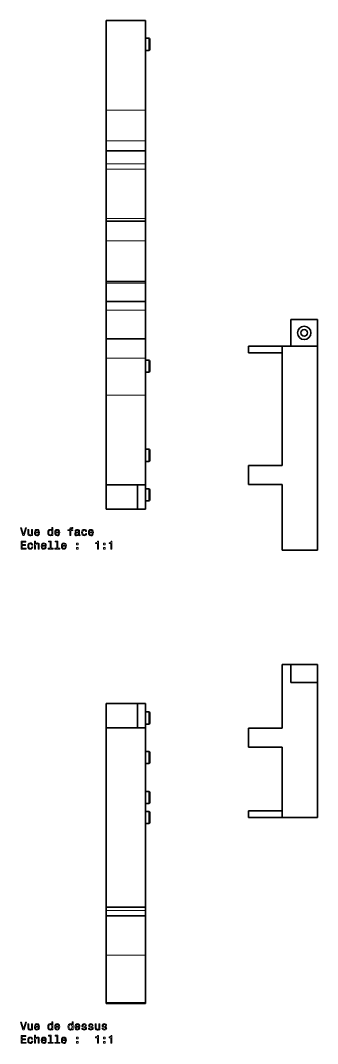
# Model space of a CAD drawing. Extents: x 146 to 1213, y 78 to 979.
# Drawn here: x 483.8 to 617.8, y 78.1 to 538.5 of the extents above; entities that cross this region are included whole.
import ezdxf

# ---------------------------------------------------------------- set-up
doc = ezdxf.new("R2010")
doc.units = 0

msp = doc.modelspace()

# ---------------------------------------------------------------- linework, layer by layer
at = {"color": 7, "lineweight": 35}
for p, q in [((522.46, 498.2), (522.46, 538.52)), ((540.16, 498.2), (540.16, 538.52)), ((601.78, 340.21), (601.78, 391.91)), ((617.78, 300.11), (617.78, 391.91)), ((522.46, 329.51), (522.46, 369.84)), ((540.16, 329.51), (540.16, 369.84)), ((601.78, 372.71), (601.78, 338.21)), ((601.78, 300.11), (601.78, 327.61)), ((601.78, 248.62), (601.78, 221.99)), ((617.78, 240.62), (617.78, 179.77)), ((522.46, 179.77), (522.46, 220.09)), ((540.16, 179.77), (540.16, 220.09)), ((601.78, 209.4), (601.78, 179.77)), ((522.46, 139.44), (522.46, 179.77)), ((540.16, 139.44), (540.16, 179.77)), ((522.46, 117.78), (522.46, 139.75)), ((522.46, 96.5), (522.46, 117.78)), ((540.16, 96.5), (540.16, 117.78))]:
    msp.add_line(p, q, dxfattribs=at)
at = {"color": 7, "lineweight": 35, "ltscale": 0.4425}
for p, q in [((540.16, 538.52), (522.46, 538.52)), ((540.16, 479.82), (522.46, 479.82)), ((540.16, 448.12), (522.46, 448.12)), ((540.16, 421.02), (522.46, 421.02)), ((540.16, 412.01), (522.46, 412.01)), ((540.16, 395.25), (522.46, 395.25)), ((540.16, 329.51), (522.46, 329.51)), ((540.16, 220.09), (522.46, 220.09)), ((540.16, 139.44), (522.46, 139.44)), ((540.16, 135.5), (522.46, 135.5)), ((540.16, 96.05), (522.46, 96.05))]:
    msp.add_line(p, q, dxfattribs=at)
at = {"color": 7, "lineweight": 35, "ltscale": 0.027089}
msp.add_line((522.46, 529.65), (522.46, 530.73), dxfattribs=at)
at = {"color": 7, "lineweight": 35, "ltscale": 0.002927}
msp.add_line((522.46, 529.65), (522.46, 529.53), dxfattribs=at)
at = {"color": 7, "lineweight": 13, "ltscale": 0.008415}
for p, q in [((540.26, 530.14), (540.26, 530.48)), ((541.66, 530.14), (541.66, 530.48))]:
    msp.add_line(p, q, dxfattribs=at)
at = {"color": 7, "lineweight": 35, "ltscale": 0.034999}
for p, q in [((540.26, 530.48), (541.66, 530.48)), ((540.26, 524.98), (541.66, 524.98)), ((540.26, 385.66), (541.66, 385.66)), ((540.26, 380.16), (541.66, 380.16)), ((540.26, 345.56), (541.66, 345.56)), ((540.26, 340.06), (541.66, 340.06)), ((540.26, 327.76), (541.66, 327.76)), ((540.26, 322.26), (541.66, 322.26)), ((540.26, 227.34), (541.66, 227.34)), ((540.26, 221.84), (541.66, 221.84)), ((540.26, 209.55), (541.66, 209.55)), ((540.26, 204.05), (541.66, 204.05)), ((540.26, 191.52), (541.66, 191.52)), ((540.26, 186.02), (541.66, 186.02)), ((540.26, 182.52), (541.66, 182.52)), ((540.26, 177.02), (541.66, 177.02))]:
    msp.add_line(p, q, dxfattribs=at)
at = {"color": 7, "lineweight": 13, "ltscale": 0.129085}
for p, q in [((540.26, 524.98), (540.26, 530.14)), ((541.66, 524.98), (541.66, 530.14))]:
    msp.add_line(p, q, dxfattribs=at)
at = {"color": 7, "lineweight": 35, "ltscale": 0.006886}
for p, q in [((542.16, 529.71), (542.16, 529.98)), ((542.16, 384.88), (542.16, 385.16)), ((542.16, 344.78), (542.16, 345.06)), ((542.16, 326.99), (542.16, 327.26))]:
    msp.add_line(p, q, dxfattribs=at)
at = {"color": 7, "lineweight": 35, "ltscale": 0.105614}
for p, q in [((542.16, 525.48), (542.16, 529.71)), ((542.16, 380.66), (542.16, 384.88)), ((542.16, 340.56), (542.16, 344.78)), ((542.16, 322.76), (542.16, 326.99))]:
    msp.add_line(p, q, dxfattribs=at)
at = {"color": 7, "lineweight": 35, "ltscale": 0.144972}
msp.add_line((522.46, 529.53), (522.46, 523.73), dxfattribs=at)
at = {"color": 7, "lineweight": 35, "ltscale": 0.346059}
for p, q in [((522.46, 484.36), (522.46, 498.2)), ((540.16, 484.36), (540.16, 498.2))]:
    msp.add_line(p, q, dxfattribs=at)
at = {"color": 7, "lineweight": 13, "ltscale": 0.4425}
for p, q in [((540.16, 498.2), (522.46, 498.2)), ((540.16, 484.36), (522.46, 484.36)), ((540.16, 474.06), (522.46, 474.06)), ((540.16, 471.61), (522.46, 471.61)), ((540.16, 449.38), (522.46, 449.38)), ((540.16, 439.36), (522.46, 439.36)), ((540.16, 420.3), (522.46, 420.3)), ((540.16, 408.12), (522.46, 408.12)), ((540.16, 395.18), (522.46, 395.18)), ((540.16, 386.58), (522.46, 386.58)), ((540.16, 369.84), (522.46, 369.84)), ((540.16, 137.97), (522.46, 137.97)), ((540.16, 117.78), (522.46, 117.78)), ((540.16, 96.5), (522.46, 96.5))]:
    msp.add_line(p, q, dxfattribs=at)
at = {"color": 7, "lineweight": 35, "ltscale": 0.113409}
msp.add_line((522.46, 479.82), (522.46, 484.36), dxfattribs=at)
at = {"color": 7, "lineweight": 35, "ltscale": 0.113404}
msp.add_line((540.16, 479.82), (540.16, 484.36), dxfattribs=at)
at = {"color": 7, "lineweight": 35, "ltscale": 0.144099}
for p, q in [((522.46, 474.06), (522.46, 479.82)), ((540.16, 474.06), (540.16, 479.82))]:
    msp.add_line(p, q, dxfattribs=at)
at = {"color": 7, "lineweight": 35, "ltscale": 0.061288}
for p, q in [((522.46, 471.61), (522.46, 474.06)), ((540.16, 471.61), (540.16, 474.06))]:
    msp.add_line(p, q, dxfattribs=at)
at = {"color": 7, "lineweight": 35, "ltscale": 0.253249}
for p, q in [((522.46, 461.48), (522.46, 471.61)), ((540.16, 461.48), (540.16, 471.61))]:
    msp.add_line(p, q, dxfattribs=at)
at = {"color": 7, "lineweight": 35, "ltscale": 0.216249}
msp.add_line((540.16, 462.96), (540.16, 471.61), dxfattribs=at)
at = {"color": 7, "lineweight": 35, "ltscale": 0.30241}
for p, q in [((522.46, 449.38), (522.46, 461.48)), ((540.16, 449.38), (540.16, 461.48))]:
    msp.add_line(p, q, dxfattribs=at)
at = {"color": 7, "lineweight": 35, "ltscale": 0.297285}
msp.add_line((540.16, 451.06), (540.16, 462.96), dxfattribs=at)
at = {"color": 7, "lineweight": 35, "ltscale": 0.031445}
for p, q in [((522.46, 448.12), (522.46, 449.38)), ((540.16, 448.12), (540.16, 449.38))]:
    msp.add_line(p, q, dxfattribs=at)
at = {"color": 7, "lineweight": 35, "ltscale": 0.11473}
for p, q in [((522.46, 443.53), (522.46, 448.12)), ((540.16, 443.53), (540.16, 448.12))]:
    msp.add_line(p, q, dxfattribs=at)
at = {"color": 7, "lineweight": 35, "ltscale": 0.104378}
for p, q in [((522.46, 439.36), (522.46, 443.53)), ((540.16, 439.36), (540.16, 443.53))]:
    msp.add_line(p, q, dxfattribs=at)
at = {"color": 7, "lineweight": 35, "ltscale": 0.459753}
msp.add_line((522.46, 420.97), (522.46, 439.36), dxfattribs=at)
at = {"color": 7, "lineweight": 35, "ltscale": 0.45831}
msp.add_line((540.16, 421.02), (540.16, 439.36), dxfattribs=at)
at = {"color": 7, "lineweight": 35, "ltscale": 0.018014}
for p, q in [((522.46, 420.3), (522.46, 421.02)), ((540.16, 420.3), (540.16, 421.02))]:
    msp.add_line(p, q, dxfattribs=at)
at = {"color": 7, "lineweight": 35, "ltscale": 0.207321}
for p, q in [((522.46, 412.01), (522.46, 420.3)), ((540.16, 412.01), (540.16, 420.3))]:
    msp.add_line(p, q, dxfattribs=at)
at = {"color": 7, "lineweight": 35, "ltscale": 0.203019}
msp.add_line((540.16, 410.53), (540.16, 418.65), dxfattribs=at)
at = {"color": 7, "lineweight": 35, "ltscale": 0.097367}
for p, q in [((522.46, 408.12), (522.46, 412.01)), ((540.16, 408.12), (540.16, 412.01))]:
    msp.add_line(p, q, dxfattribs=at)
at = {"color": 7, "lineweight": 35, "ltscale": 0.075681}
msp.add_line((540.16, 407.2), (540.16, 410.23), dxfattribs=at)
at = {"color": 7, "lineweight": 35, "ltscale": 0.094964}
for p, q in [((522.46, 404.32), (522.46, 408.12)), ((540.16, 404.32), (540.16, 408.12))]:
    msp.add_line(p, q, dxfattribs=at)
at = {"color": 7, "lineweight": 35, "ltscale": 0.142136}
for p, q in [((522.46, 398.63), (522.46, 404.32)), ((540.16, 398.63), (540.16, 404.32))]:
    msp.add_line(p, q, dxfattribs=at)
at = {"color": 7, "lineweight": 35, "ltscale": 0.3}
for p, q in [((605.78, 391.91), (605.78, 403.91)), ((617.78, 403.91), (605.78, 403.91)), ((617.78, 403.91), (617.78, 391.91)), ((522.46, 388.91), (522.46, 376.91)), ((617.78, 248.62), (605.78, 248.62)), ((617.78, 240.62), (605.78, 240.62)), ((522.46, 182.77), (522.46, 194.77))]:
    msp.add_line(p, q, dxfattribs=at)
at = {"color": 7, "lineweight": 35, "ltscale": 0.084561}
for p, q in [((522.46, 395.25), (522.46, 398.63)), ((540.16, 395.25), (540.16, 398.63))]:
    msp.add_line(p, q, dxfattribs=at)
at = {"color": 7, "lineweight": 35, "ltscale": 0.093304}
msp.add_line((522.46, 392.45), (522.46, 396.19), dxfattribs=at)
at = {"color": 7, "lineweight": 35, "ltscale": 0.067167}
msp.add_line((540.16, 397.05), (540.16, 399.74), dxfattribs=at)
at = {"color": 7, "lineweight": 35, "ltscale": 0.001825}
for p, q in [((522.46, 395.18), (522.46, 395.25)), ((540.16, 395.18), (540.16, 395.25))]:
    msp.add_line(p, q, dxfattribs=at)
at = {"color": 7, "lineweight": 35, "ltscale": 0.214935}
for p, q in [((522.46, 386.58), (522.46, 395.18)), ((540.16, 386.58), (540.16, 395.18))]:
    msp.add_line(p, q, dxfattribs=at)
at = {"color": 7, "lineweight": 35, "ltscale": 0.171677}
msp.add_line((540.16, 386.58), (540.16, 393.45), dxfattribs=at)
at = {"color": 7, "lineweight": 35, "ltscale": 0.378749}
for p, q in [((586.63, 391.91), (601.78, 391.91)), ((586.63, 388.91), (601.78, 388.91)), ((586.63, 338.21), (601.78, 338.21)), ((586.63, 329.61), (601.78, 329.61)), ((586.63, 219.99), (601.78, 219.99)), ((586.63, 211.4), (601.78, 211.4)), ((586.63, 182.77), (601.78, 182.77)), ((586.63, 179.77), (601.78, 179.77))]:
    msp.add_line(p, q, dxfattribs=at)
at = {"color": 7, "lineweight": 35, "ltscale": 0.075002}
for p, q in [((586.63, 388.91), (586.63, 391.91)), ((586.63, 179.77), (586.63, 182.77))]:
    msp.add_line(p, q, dxfattribs=at)
at = {"color": 7, "lineweight": 35, "ltscale": 0.4}
for p, q in [((601.78, 391.91), (617.78, 391.91)), ((601.78, 300.11), (617.78, 300.11)), ((601.78, 179.77), (617.78, 179.77))]:
    msp.add_line(p, q, dxfattribs=at)
at = {"color": 7, "lineweight": 35, "ltscale": 0.194373}
for p, q in [((601.78, 381.13), (601.78, 388.91)), ((601.78, 182.77), (601.78, 190.54))]:
    msp.add_line(p, q, dxfattribs=at)
at = {"color": 7, "lineweight": 35, "ltscale": 0.418545}
for p, q in [((522.46, 369.84), (522.46, 386.58)), ((540.16, 369.84), (540.16, 386.58))]:
    msp.add_line(p, q, dxfattribs=at)
at = {"color": 7, "lineweight": 13, "ltscale": 0.008416}
for p, q in [((540.26, 385.32), (540.26, 385.66)), ((541.66, 385.32), (541.66, 385.66)), ((540.26, 345.22), (540.26, 345.56)), ((541.66, 345.22), (541.66, 345.56))]:
    msp.add_line(p, q, dxfattribs=at)
at = {"color": 7, "lineweight": 13, "ltscale": 0.129084}
for p, q in [((540.26, 380.16), (540.26, 385.32)), ((541.66, 380.16), (541.66, 385.32)), ((540.26, 340.06), (540.26, 345.22)), ((541.66, 340.06), (541.66, 345.22))]:
    msp.add_line(p, q, dxfattribs=at)
at = {"color": 7, "lineweight": 35, "ltscale": 0.043127}
for p, q in [((601.78, 379.41), (601.78, 381.13)), ((601.78, 190.54), (601.78, 192.27))]:
    msp.add_line(p, q, dxfattribs=at)
at = {"color": 7, "lineweight": 35, "ltscale": 0.0425}
msp.add_line((601.78, 379.41), (601.78, 377.71), dxfattribs=at)
at = {"color": 7, "lineweight": 35, "ltscale": 0.125}
msp.add_line((601.78, 377.71), (601.78, 372.71), dxfattribs=at)
at = {"color": 7, "lineweight": 35, "ltscale": 0.275003}
for p, q in [((522.46, 349.31), (522.46, 338.31)), ((522.46, 318.51), (522.46, 329.51)), ((536.66, 329.51), (536.66, 318.51)), ((536.66, 318.51), (536.66, 329.51)), ((540.16, 318.51), (540.16, 329.51)), ((522.46, 231.09), (522.46, 220.09)), ((536.66, 220.09), (536.66, 231.09)), ((536.66, 220.09), (536.66, 231.09)), ((540.16, 220.09), (540.16, 231.09)), ((522.46, 200.3), (522.46, 211.3))]:
    msp.add_line(p, q, dxfattribs=at)
at = {"color": 7, "lineweight": 35, "ltscale": 0.214793}
msp.add_line((586.63, 329.61), (586.63, 338.21), dxfattribs=at)
at = {"color": 7, "lineweight": 35, "ltscale": 0.04375}
for p, q in [((601.78, 338.46), (601.78, 340.21)), ((601.78, 327.61), (601.78, 329.36)), ((601.78, 221.99), (601.78, 220.24)), ((601.78, 211.15), (601.78, 209.4))]:
    msp.add_line(p, q, dxfattribs=at)
at = {"color": 7, "lineweight": 35, "ltscale": 0.00625}
for p, q in [((601.78, 338.46), (601.78, 338.21)), ((601.78, 329.61), (601.78, 329.36)), ((601.78, 219.99), (601.78, 220.24)), ((601.78, 211.15), (601.78, 211.4))]:
    msp.add_line(p, q, dxfattribs=at)
at = {"color": 7, "lineweight": 13, "ltscale": 0.008417}
for p, q in [((540.26, 327.43), (540.26, 327.76)), ((541.66, 327.43), (541.66, 327.76))]:
    msp.add_line(p, q, dxfattribs=at)
at = {"color": 7, "lineweight": 13, "ltscale": 0.129083}
for p, q in [((540.26, 322.26), (540.26, 327.43)), ((541.66, 322.26), (541.66, 327.43))]:
    msp.add_line(p, q, dxfattribs=at)
at = {"color": 7, "lineweight": 35, "ltscale": 0.05}
for p, q in [((601.78, 329.61), (601.78, 327.61)), ((601.78, 219.99), (601.78, 221.99))]:
    msp.add_line(p, q, dxfattribs=at)
at = {"color": 7, "lineweight": 35, "ltscale": 0.355}
for p, q in [((536.66, 318.51), (522.46, 318.51)), ((536.66, 231.09), (522.46, 231.09))]:
    msp.add_line(p, q, dxfattribs=at)
at = {"color": 7, "lineweight": 35, "ltscale": 0.0875}
for p, q in [((536.66, 318.51), (540.16, 318.51)), ((536.66, 231.09), (540.16, 231.09))]:
    msp.add_line(p, q, dxfattribs=at)
at = {"color": 7, "lineweight": 35, "ltscale": 0.1}
msp.add_line((601.78, 248.62), (605.78, 248.62), dxfattribs=at)
at = {"color": 7, "lineweight": 35, "ltscale": 0.2}
for p, q in [((605.78, 248.62), (605.78, 240.62)), ((617.78, 248.62), (617.78, 240.62))]:
    msp.add_line(p, q, dxfattribs=at)
at = {"color": 7, "lineweight": 13, "ltscale": 0.101711}
for p, q in [((540.26, 223.27), (540.26, 227.34)), ((541.66, 223.27), (541.66, 227.34)), ((540.26, 205.48), (540.26, 209.55)), ((541.66, 205.48), (541.66, 209.55)), ((540.26, 187.45), (540.26, 191.52)), ((541.66, 187.45), (541.66, 191.52)), ((540.26, 178.45), (540.26, 182.52)), ((541.66, 178.45), (541.66, 182.52))]:
    msp.add_line(p, q, dxfattribs=at)
at = {"color": 7, "lineweight": 35, "ltscale": 0.083218}
for p, q in [((542.16, 223.51), (542.16, 226.84)), ((542.16, 205.72), (542.16, 209.05)), ((542.16, 187.69), (542.16, 191.02)), ((542.16, 178.69), (542.16, 182.02))]:
    msp.add_line(p, q, dxfattribs=at)
at = {"color": 7, "lineweight": 13, "ltscale": 0.035789}
for p, q in [((540.26, 221.84), (540.26, 223.27)), ((541.66, 221.84), (541.66, 223.27)), ((540.26, 204.05), (540.26, 205.48)), ((541.66, 204.05), (541.66, 205.48)), ((540.26, 186.02), (540.26, 187.45)), ((541.66, 186.02), (541.66, 187.45)), ((540.26, 177.02), (540.26, 178.45)), ((541.66, 177.02), (541.66, 178.45))]:
    msp.add_line(p, q, dxfattribs=at)
at = {"color": 7, "lineweight": 35, "ltscale": 0.029282}
for p, q in [((542.16, 222.34), (542.16, 223.51)), ((542.16, 204.55), (542.16, 205.72)), ((542.16, 186.52), (542.16, 187.69)), ((542.16, 177.52), (542.16, 178.69))]:
    msp.add_line(p, q, dxfattribs=at)
at = {"color": 7, "lineweight": 35, "ltscale": 0.214788}
msp.add_line((586.63, 219.99), (586.63, 211.4), dxfattribs=at)
at = {"color": 7, "lineweight": 35, "ltscale": 0.478291}
msp.add_line((601.78, 192.27), (601.78, 211.4), dxfattribs=at)
at = {"color": 7, "lineweight": 35, "ltscale": 0.010683}
for p, q in [((522.46, 183.77), (522.46, 183.34)), ((522.46, 176.19), (522.46, 175.77))]:
    msp.add_line(p, q, dxfattribs=at)
at = {"color": 7, "lineweight": 35, "ltscale": 0.039043}
msp.add_line((522.46, 182.77), (522.46, 181.21), dxfattribs=at)
at = {"color": 7, "lineweight": 35, "ltscale": 0.110957}
msp.add_line((522.46, 181.21), (522.46, 176.77), dxfattribs=at)
at = {"color": 7, "lineweight": 35, "ltscale": 0.036798}
for p, q in [((522.46, 137.97), (522.46, 139.44)), ((540.16, 137.97), (540.16, 139.44))]:
    msp.add_line(p, q, dxfattribs=at)
at = {"color": 7, "lineweight": 35, "ltscale": 0.061766}
for p, q in [((522.46, 135.5), (522.46, 137.97)), ((540.16, 135.5), (540.16, 137.97))]:
    msp.add_line(p, q, dxfattribs=at)
at = {"color": 7, "lineweight": 35, "ltscale": 0.44309}
msp.add_line((540.16, 117.78), (540.16, 135.5), dxfattribs=at)
at = {"color": 7, "lineweight": 35, "ltscale": 0.47395}
msp.add_line((540.16, 98.19), (540.16, 117.15), dxfattribs=at)
at = {"color": 7, "lineweight": 35, "ltscale": 0.011257}
for p, q in [((522.46, 96.05), (522.46, 96.5)), ((540.16, 96.05), (540.16, 96.5))]:
    msp.add_line(p, q, dxfattribs=at)
at = {"color": 7, "lineweight": 13}
for points in [[(486.1, 310.16), (485.22, 307.18), (484.32, 310.16), (483.84, 310.16), (484.97, 306.66), (485.48, 306.66), (486.58, 310.16)], [(489.3, 309.37), (488.86, 309.37), (488.86, 307.8), (488.81, 307.44), (488.66, 307.18), (488.44, 307.02), (488.14, 306.96), (487.9, 307.01), (487.75, 307.13), (487.67, 307.33), (487.64, 307.63), (487.64, 309.37), (487.2, 309.37), (487.2, 307.59), (487.22, 307.23), (487.31, 306.93), (487.6, 306.66), (488.07, 306.56), (488.33, 306.6), (488.54, 306.69), (488.73, 306.84), (488.88, 307.07), (488.88, 306.66), (489.3, 306.66)], [(490.64, 307.88), (492.42, 307.88), (492.42, 308.09), (492.34, 308.67), (492.12, 309.1), (491.77, 309.37), (491.3, 309.46), (490.84, 309.36), (490.48, 309.08), (490.26, 308.62), (490.18, 308.01), (490.25, 307.39), (490.48, 306.94), (490.83, 306.66), (491.28, 306.56), (491.67, 306.63), (492, 306.8), (492.23, 307.07), (492.37, 307.43), (491.93, 307.43), (491.84, 307.23), (491.71, 307.08), (491.34, 306.96), (491.05, 307.02), (490.83, 307.19), (490.69, 307.48), (490.64, 307.87)], [(490.64, 308.26), (490.7, 308.6), (490.83, 308.86), (491.04, 309.02), (491.31, 309.07), (491.58, 309.02), (491.79, 308.86), (491.91, 308.6), (491.96, 308.26)], [(497.99, 307.08), (497.99, 306.66), (498.43, 306.66), (498.43, 310.28), (497.99, 310.28), (497.99, 308.95), (497.66, 309.34), (497.45, 309.43), (497.21, 309.46), (496.78, 309.36), (496.45, 309.08), (496.23, 308.62), (496.16, 308.01), (496.23, 307.4), (496.45, 306.94), (496.78, 306.66), (497.21, 306.56), (497.45, 306.6), (497.66, 306.69)], [(497.29, 309.06), (497.58, 308.99), (497.8, 308.8), (497.93, 308.47), (497.98, 308.01), (497.93, 307.55), (497.8, 307.23), (497.58, 307.03), (497.29, 306.96), (497.01, 307.03), (496.8, 307.23), (496.66, 307.56), (496.61, 308.01), (496.66, 308.46), (496.8, 308.79), (497.01, 308.99)], [(499.75, 307.88), (501.52, 307.88), (501.53, 308.09), (501.45, 308.67), (501.23, 309.1), (500.87, 309.37), (500.4, 309.46), (499.95, 309.36), (499.59, 309.08), (499.37, 308.62), (499.28, 308.01), (499.36, 307.39), (499.59, 306.94), (499.94, 306.66), (500.39, 306.56), (500.78, 306.63), (501.11, 306.8), (501.34, 307.07), (501.48, 307.43), (501.04, 307.43), (500.95, 307.23), (500.82, 307.08), (500.44, 306.96), (500.16, 307.02), (499.94, 307.19), (499.8, 307.48), (499.75, 307.87)], [(499.75, 308.26), (499.8, 308.6), (499.94, 308.86), (500.15, 309.02), (500.42, 309.07), (500.69, 309.02), (500.89, 308.86), (501.02, 308.6), (501.06, 308.26)], [(506.05, 308.9), (506.05, 306.66), (506.49, 306.66), (506.49, 308.9), (507.5, 308.9), (507.5, 309.27), (506.49, 309.27), (506.49, 309.44), (506.53, 309.64), (506.64, 309.78), (506.84, 309.86), (507.12, 309.89), (507.5, 309.87), (507.5, 310.25), (507.02, 310.28), (506.59, 310.23), (506.28, 310.1), (506.1, 309.86), (506.05, 309.52), (506.05, 309.27), (505.24, 309.27), (505.24, 308.9)], [(510.08, 307.01), (510.08, 307), (510.1, 306.82), (510.18, 306.7), (510.5, 306.61), (510.74, 306.65), (510.74, 306.99), (510.64, 306.97), (510.5, 307.04), (510.47, 307.24), (510.47, 308.64), (510.41, 309), (510.23, 309.25), (509.93, 309.41), (509.49, 309.46), (509.07, 309.4), (508.76, 309.23), (508.56, 308.96), (508.49, 308.61), (508.49, 308.58), (508.89, 308.58), (508.93, 308.79), (509.04, 308.94), (509.22, 309.03), (509.48, 309.07), (509.72, 309.04), (509.9, 308.97), (510.01, 308.84), (510.04, 308.65), (510.02, 308.44), (509.94, 308.34), (509.74, 308.29), (509.36, 308.25), (508.93, 308.16), (508.62, 307.99), (508.44, 307.74), (508.38, 307.37), (508.43, 307.04), (508.59, 306.79), (508.84, 306.63), (509.19, 306.58), (509.66, 306.68)], [(513.23, 308.47), (513.67, 308.47), (513.58, 308.87), (513.36, 309.19), (513.02, 309.39), (512.58, 309.46), (512.1, 309.36), (511.73, 309.08), (511.5, 308.62), (511.42, 308), (511.49, 307.39), (511.72, 306.94), (512.08, 306.66), (512.57, 306.56), (513, 306.64), (513.34, 306.85), (513.57, 307.18), (513.67, 307.63), (513.25, 307.63), (513.17, 307.34), (513.03, 307.13), (512.83, 307), (512.58, 306.96), (512.28, 307.03), (512.05, 307.23), (511.92, 307.55), (511.87, 308.02), (511.92, 308.47), (512.06, 308.8), (512.29, 309), (512.58, 309.07), (512.85, 309.03), (513.04, 308.91), (513.17, 308.72)], [(514.93, 307.88), (516.7, 307.88), (516.71, 308.09), (516.63, 308.67), (516.41, 309.1), (516.05, 309.37), (515.58, 309.46), (515.13, 309.36), (514.77, 309.08), (514.55, 308.62), (514.46, 308.01), (514.54, 307.39), (514.77, 306.94), (515.12, 306.66), (515.57, 306.56), (515.96, 306.63), (516.29, 306.8), (516.52, 307.07), (516.66, 307.43), (516.22, 307.43), (516.13, 307.23), (516, 307.08), (515.62, 306.96), (515.34, 307.02), (515.12, 307.19), (514.98, 307.48), (514.93, 307.87)], [(514.93, 308.26), (514.98, 308.6), (515.12, 308.86), (515.33, 309.02), (515.6, 309.07), (515.87, 309.02), (516.07, 308.86), (516.2, 308.6), (516.25, 308.26)], [(484.17, 300.61), (486.38, 300.61), (486.38, 301.03), (484.63, 301.03), (484.63, 302.22), (486.19, 302.22), (486.19, 302.64), (484.63, 302.64), (484.63, 303.69), (486.34, 303.69), (486.34, 304.11), (484.17, 304.11)], [(490.25, 300.61), (490.7, 300.61), (490.7, 302.17), (490.74, 302.53), (490.89, 302.79), (491.11, 302.96), (491.42, 303.02), (491.66, 302.97), (491.81, 302.83), (491.89, 302.6), (491.91, 302.3), (491.91, 300.61), (492.36, 300.61), (492.36, 302.39), (492.34, 302.75), (492.24, 303.05), (491.95, 303.32), (491.48, 303.41), (491.23, 303.38), (491.01, 303.28), (490.83, 303.13), (490.7, 302.93), (490.7, 304.23), (490.25, 304.23)], [(497.21, 303.86), (497.21, 300.98), (496.29, 300.98), (496.29, 300.61), (498.56, 300.61), (498.56, 300.98), (497.65, 300.98), (497.65, 304.23), (496.51, 304.23), (496.51, 303.86)], [(500.24, 303.86), (500.24, 300.98), (499.33, 300.98), (499.33, 300.61), (501.59, 300.61), (501.59, 300.98), (500.69, 300.98), (500.69, 304.23), (499.55, 304.23), (499.55, 303.86)], [(510.03, 307.61), (509.97, 307.34), (509.8, 307.14), (509.56, 307.01), (509.27, 306.96), (509.07, 306.99), (508.94, 307.07), (508.85, 307.21), (508.83, 307.41), (508.85, 307.59), (508.93, 307.71), (509.25, 307.85), (509.66, 307.91), (510.03, 308.03)], [(518.53, 300.61), (518.99, 300.61), (518.99, 304.14), (518.65, 304.14), (518.55, 303.83), (518.37, 303.62), (518.1, 303.5), (517.71, 303.46), (517.71, 303.1), (518.53, 303.1)], [(524.6, 300.61), (525.06, 300.61), (525.06, 304.14), (524.72, 304.14), (524.63, 303.83), (524.45, 303.62), (524.17, 303.5), (523.78, 303.46), (523.78, 303.1), (524.6, 303.1)], [(488.94, 302.42), (489.38, 302.42), (489.29, 302.82), (489.07, 303.14), (488.73, 303.34), (488.3, 303.41), (487.81, 303.31), (487.44, 303.03), (487.21, 302.57), (487.13, 301.96), (487.21, 301.35), (487.43, 300.89), (487.79, 300.61), (488.28, 300.51), (488.71, 300.59), (489.05, 300.8), (489.28, 301.13), (489.38, 301.58), (488.96, 301.58), (488.89, 301.3), (488.74, 301.08), (488.54, 300.95), (488.3, 300.91), (487.99, 300.98), (487.77, 301.18), (487.63, 301.51), (487.58, 301.97), (487.63, 302.43), (487.77, 302.75), (488, 302.96), (488.3, 303.03), (488.56, 302.98), (488.75, 302.86), (488.89, 302.67)], [(493.68, 301.84), (495.45, 301.84), (495.46, 302.04), (495.38, 302.62), (495.15, 303.06), (494.8, 303.32), (494.33, 303.41), (493.87, 303.31), (493.52, 303.03), (493.29, 302.57), (493.21, 301.97), (493.29, 301.35), (493.52, 300.89), (493.86, 300.61), (494.32, 300.51), (494.71, 300.58), (495.03, 300.75), (495.27, 301.02), (495.41, 301.39), (494.97, 301.39), (494.88, 301.19), (494.75, 301.03), (494.37, 300.91), (494.09, 300.97), (493.87, 301.14), (493.73, 301.43), (493.68, 301.82)], [(493.68, 302.21), (493.73, 302.56), (493.87, 302.81), (494.08, 302.97), (494.35, 303.03), (494.61, 302.97), (494.82, 302.81), (494.95, 302.56), (494.99, 302.21)], [(502.78, 301.84), (504.56, 301.84), (504.56, 302.04), (504.48, 302.62), (504.26, 303.06), (503.91, 303.32), (503.44, 303.41), (502.98, 303.31), (502.63, 303.03), (502.4, 302.57), (502.32, 301.97), (502.4, 301.35), (502.62, 300.89), (502.97, 300.61), (503.43, 300.51), (503.82, 300.58), (504.14, 300.75), (504.38, 301.02), (504.51, 301.39), (504.08, 301.39), (503.98, 301.19), (503.85, 301.03), (503.48, 300.91), (503.19, 300.97), (502.98, 301.14), (502.84, 301.43), (502.78, 301.82)], [(502.78, 302.21), (502.84, 302.56), (502.98, 302.81), (503.18, 302.97), (503.46, 303.03), (503.72, 302.97), (503.93, 302.81), (504.06, 302.56), (504.1, 302.21)], [(509.16, 302.57), (509.86, 302.57), (509.86, 303.32), (509.16, 303.32)], [(509.16, 300.61), (509.86, 300.61), (509.86, 301.36), (509.16, 301.36)], [(521.31, 302.57), (522, 302.57), (522, 303.32), (521.31, 303.32)], [(521.31, 300.61), (522, 300.61), (522, 301.36), (521.31, 301.36)], [(486.1, 87.7), (485.22, 84.72), (484.32, 87.7), (483.84, 87.7), (484.97, 84.2), (485.48, 84.2), (486.58, 87.7)], [(497.99, 84.62), (497.99, 84.2), (498.43, 84.2), (498.43, 87.82), (497.99, 87.82), (497.99, 86.49), (497.66, 86.87), (497.45, 86.97), (497.21, 87), (496.78, 86.9), (496.45, 86.62), (496.23, 86.16), (496.16, 85.55), (496.23, 84.94), (496.45, 84.48), (496.78, 84.2), (497.21, 84.1), (497.45, 84.14), (497.66, 84.23)], [(507.1, 84.62), (507.1, 84.2), (507.54, 84.2), (507.54, 87.82), (507.1, 87.82), (507.1, 86.49), (506.76, 86.87), (506.56, 86.97), (506.32, 87), (505.89, 86.9), (505.56, 86.62), (505.34, 86.16), (505.27, 85.55), (505.34, 84.94), (505.56, 84.48), (505.89, 84.2), (506.32, 84.1), (506.56, 84.14), (506.77, 84.23)], [(489.3, 86.91), (488.86, 86.91), (488.86, 85.34), (488.81, 84.98), (488.66, 84.72), (488.44, 84.55), (488.14, 84.5), (487.9, 84.54), (487.75, 84.67), (487.67, 84.87), (487.64, 85.17), (487.64, 86.91), (487.2, 86.91), (487.2, 85.12), (487.22, 84.77), (487.31, 84.47), (487.6, 84.2), (488.07, 84.1), (488.33, 84.14), (488.54, 84.23), (488.73, 84.38), (488.88, 84.61), (488.88, 84.2), (489.3, 84.2)], [(490.64, 85.42), (492.42, 85.42), (492.42, 85.63), (492.34, 86.21), (492.12, 86.64), (491.77, 86.91), (491.3, 87), (490.84, 86.9), (490.48, 86.62), (490.26, 86.16), (490.18, 85.55), (490.25, 84.93), (490.48, 84.48), (490.83, 84.2), (491.28, 84.1), (491.67, 84.17), (492, 84.34), (492.23, 84.61), (492.37, 84.97), (491.93, 84.97), (491.84, 84.77), (491.71, 84.62), (491.34, 84.5), (491.05, 84.55), (490.83, 84.73), (490.69, 85.02), (490.64, 85.41)], [(490.64, 85.8), (490.7, 86.14), (490.83, 86.4), (491.04, 86.56), (491.31, 86.61), (491.58, 86.56), (491.79, 86.4), (491.91, 86.14), (491.96, 85.8)], [(497.29, 86.6), (497.58, 86.53), (497.8, 86.34), (497.93, 86.01), (497.98, 85.55), (497.93, 85.09), (497.8, 84.77), (497.58, 84.57), (497.29, 84.5), (497.01, 84.57), (496.8, 84.77), (496.66, 85.1), (496.61, 85.55), (496.66, 86), (496.8, 86.33), (497.01, 86.53)], [(499.75, 85.42), (501.52, 85.42), (501.53, 85.63), (501.45, 86.21), (501.23, 86.64), (500.87, 86.91), (500.4, 87), (499.95, 86.9), (499.59, 86.62), (499.37, 86.16), (499.28, 85.55), (499.36, 84.93), (499.59, 84.48), (499.94, 84.2), (500.39, 84.1), (500.78, 84.17), (501.11, 84.34), (501.34, 84.61), (501.48, 84.97), (501.04, 84.97), (500.95, 84.77), (500.82, 84.62), (500.44, 84.5), (500.16, 84.55), (499.94, 84.73), (499.8, 85.02), (499.75, 85.41)], [(499.75, 85.8), (499.8, 86.14), (499.94, 86.4), (500.15, 86.56), (500.42, 86.61), (500.69, 86.56), (500.89, 86.4), (501.02, 86.14), (501.06, 85.8)], [(506.4, 86.6), (506.69, 86.53), (506.91, 86.34), (507.04, 86.01), (507.09, 85.55), (507.04, 85.09), (506.91, 84.77), (506.69, 84.57), (506.4, 84.5), (506.12, 84.57), (505.91, 84.77), (505.77, 85.1), (505.72, 85.55), (505.77, 86), (505.91, 86.33), (506.12, 86.53)], [(508.86, 85.42), (510.63, 85.42), (510.64, 85.63), (510.56, 86.21), (510.33, 86.64), (509.98, 86.91), (509.51, 87), (509.05, 86.9), (508.7, 86.62), (508.47, 86.16), (508.39, 85.55), (508.47, 84.93), (508.7, 84.48), (509.04, 84.2), (509.5, 84.1), (509.89, 84.17), (510.21, 84.34), (510.45, 84.61), (510.59, 84.97), (510.15, 84.97), (510.06, 84.77), (509.93, 84.62), (509.55, 84.5), (509.27, 84.55), (509.05, 84.73), (508.91, 85.02), (508.86, 85.41)], [(508.86, 85.8), (508.91, 86.14), (509.05, 86.4), (509.26, 86.56), (509.53, 86.61), (509.79, 86.56), (510, 86.4), (510.13, 86.14), (510.17, 85.8)], [(512.83, 85.78), (512.4, 85.88), (512.08, 85.99), (511.98, 86.23), (512.01, 86.4), (512.11, 86.52), (512.29, 86.59), (512.53, 86.62), (512.77, 86.59), (512.96, 86.5), (513.08, 86.37), (513.13, 86.18), (513.56, 86.18), (513.56, 86.19), (513.49, 86.52), (513.28, 86.78), (512.96, 86.94), (512.53, 87), (512.1, 86.94), (511.79, 86.77), (511.6, 86.53), (511.53, 86.21), (511.58, 85.91), (511.72, 85.7), (511.95, 85.55), (512.29, 85.44), (512.79, 85.32), (513.09, 85.2), (513.17, 85.09), (513.2, 84.94), (513.15, 84.76), (513.03, 84.62), (512.84, 84.52), (512.57, 84.49), (512.3, 84.52), (512.09, 84.63), (511.96, 84.8), (511.9, 85.04), (511.47, 85.04), (511.54, 84.64), (511.75, 84.34), (512.08, 84.17), (512.53, 84.1), (513.01, 84.17), (513.36, 84.34), (513.57, 84.63), (513.64, 84.99), (513.59, 85.31), (513.43, 85.53), (513.17, 85.67)], [(515.87, 85.78), (515.44, 85.88), (515.12, 85.99), (515.01, 86.23), (515.04, 86.4), (515.15, 86.52), (515.32, 86.59), (515.57, 86.62), (515.81, 86.59), (515.99, 86.5), (516.11, 86.37), (516.16, 86.18), (516.6, 86.18), (516.6, 86.19), (516.52, 86.52), (516.32, 86.78), (515.99, 86.94), (515.57, 87), (515.14, 86.94), (514.83, 86.77), (514.63, 86.53), (514.57, 86.21), (514.62, 85.91), (514.76, 85.7), (514.99, 85.55), (515.33, 85.44), (515.82, 85.32), (516.12, 85.2), (516.2, 85.09), (516.23, 84.94), (516.19, 84.76), (516.07, 84.62), (515.87, 84.52), (515.61, 84.49), (515.33, 84.52), (515.13, 84.63), (514.99, 84.8), (514.94, 85.04), (514.51, 85.04), (514.58, 84.64), (514.79, 84.34), (515.12, 84.17), (515.57, 84.1), (516.04, 84.17), (516.39, 84.34), (516.6, 84.63), (516.68, 84.99), (516.62, 85.31), (516.47, 85.53), (516.21, 85.67)], [(519.66, 86.91), (519.22, 86.91), (519.22, 85.34), (519.17, 84.98), (519.02, 84.72), (518.8, 84.55), (518.5, 84.5), (518.26, 84.54), (518.11, 84.67), (518.03, 84.87), (518.01, 85.17), (518.01, 86.91), (517.56, 86.91), (517.56, 85.12), (517.58, 84.77), (517.67, 84.47), (517.96, 84.2), (518.43, 84.1), (518.69, 84.14), (518.9, 84.23), (519.09, 84.38), (519.24, 84.61), (519.24, 84.2), (519.66, 84.2)], [(521.94, 85.78), (521.51, 85.88), (521.19, 85.99), (521.09, 86.23), (521.12, 86.4), (521.22, 86.52), (521.39, 86.59), (521.64, 86.62), (521.88, 86.59), (522.06, 86.5), (522.19, 86.37), (522.24, 86.18), (522.67, 86.18), (522.67, 86.19), (522.59, 86.52), (522.39, 86.78), (522.06, 86.94), (521.64, 87), (521.21, 86.94), (520.9, 86.77), (520.7, 86.53), (520.64, 86.21), (520.69, 85.91), (520.83, 85.7), (521.06, 85.55), (521.4, 85.44), (521.89, 85.32), (522.2, 85.2), (522.28, 85.09), (522.31, 84.94), (522.26, 84.76), (522.14, 84.62), (521.94, 84.52), (521.68, 84.49), (521.4, 84.52), (521.2, 84.63), (521.07, 84.8), (521.01, 85.04), (520.58, 85.04), (520.65, 84.64), (520.86, 84.34), (521.19, 84.17), (521.64, 84.1), (522.12, 84.17), (522.46, 84.34), (522.68, 84.63), (522.75, 84.99), (522.7, 85.31), (522.54, 85.53), (522.28, 85.67)], [(484.17, 78.15), (486.38, 78.15), (486.38, 78.57), (484.63, 78.57), (484.63, 79.76), (486.19, 79.76), (486.19, 80.18), (484.63, 80.18), (484.63, 81.23), (486.34, 81.23), (486.34, 81.65), (484.17, 81.65)], [(488.94, 79.96), (489.38, 79.96), (489.29, 80.36), (489.07, 80.68), (488.73, 80.88), (488.3, 80.95), (487.81, 80.85), (487.44, 80.57), (487.21, 80.11), (487.13, 79.5), (487.21, 78.89), (487.43, 78.43), (487.79, 78.15), (488.28, 78.05), (488.71, 78.13), (489.05, 78.34), (489.28, 78.67), (489.38, 79.12), (488.96, 79.12), (488.89, 78.84), (488.74, 78.62), (488.54, 78.49), (488.3, 78.45), (487.99, 78.52), (487.77, 78.72), (487.63, 79.05), (487.58, 79.51), (487.63, 79.97), (487.77, 80.29), (488, 80.5), (488.3, 80.57), (488.56, 80.52), (488.75, 80.4), (488.89, 80.21)], [(490.25, 78.15), (490.7, 78.15), (490.7, 79.71), (490.74, 80.07), (490.89, 80.33), (491.11, 80.5), (491.42, 80.56), (491.66, 80.51), (491.81, 80.37), (491.89, 80.14), (491.91, 79.84), (491.91, 78.15), (492.36, 78.15), (492.36, 79.93), (492.34, 80.29), (492.24, 80.59), (491.95, 80.86), (491.48, 80.95), (491.23, 80.92), (491.01, 80.82), (490.83, 80.67), (490.7, 80.46), (490.7, 81.77), (490.25, 81.77)], [(493.68, 79.38), (495.45, 79.38), (495.46, 79.58), (495.38, 80.16), (495.15, 80.6), (494.8, 80.86), (494.33, 80.95), (493.87, 80.85), (493.52, 80.57), (493.29, 80.11), (493.21, 79.51), (493.29, 78.89), (493.52, 78.43), (493.86, 78.15), (494.32, 78.05), (494.71, 78.12), (495.03, 78.29), (495.27, 78.56), (495.41, 78.93), (494.97, 78.93), (494.88, 78.72), (494.75, 78.57), (494.37, 78.45), (494.09, 78.51), (493.87, 78.68), (493.73, 78.97), (493.68, 79.36)], [(493.68, 79.75), (493.73, 80.1), (493.87, 80.35), (494.08, 80.51), (494.35, 80.57), (494.61, 80.51), (494.82, 80.35), (494.95, 80.1), (494.99, 79.75)], [(497.21, 81.4), (497.21, 78.52), (496.29, 78.52), (496.29, 78.15), (498.56, 78.15), (498.56, 78.52), (497.65, 78.52), (497.65, 81.77), (496.51, 81.77), (496.51, 81.4)], [(500.24, 81.4), (500.24, 78.52), (499.33, 78.52), (499.33, 78.15), (501.59, 78.15), (501.59, 78.52), (500.69, 78.52), (500.69, 81.77), (499.55, 81.77), (499.55, 81.4)], [(502.78, 79.38), (504.56, 79.38), (504.56, 79.58), (504.48, 80.16), (504.26, 80.6), (503.91, 80.86), (503.44, 80.95), (502.98, 80.85), (502.63, 80.57), (502.4, 80.11), (502.32, 79.51), (502.4, 78.89), (502.62, 78.43), (502.97, 78.15), (503.43, 78.05), (503.82, 78.12), (504.14, 78.29), (504.38, 78.56), (504.51, 78.93), (504.08, 78.93), (503.98, 78.72), (503.85, 78.57), (503.48, 78.45), (503.19, 78.51), (502.98, 78.68), (502.84, 78.97), (502.78, 79.36)], [(502.78, 79.75), (502.84, 80.1), (502.98, 80.35), (503.18, 80.51), (503.46, 80.57), (503.72, 80.51), (503.93, 80.35), (504.06, 80.1), (504.1, 79.75)], [(509.16, 80.11), (509.86, 80.11), (509.86, 80.86), (509.16, 80.86)], [(509.16, 78.15), (509.86, 78.15), (509.86, 78.9), (509.16, 78.9)], [(518.53, 78.15), (518.99, 78.15), (518.99, 81.68), (518.65, 81.68), (518.55, 81.37), (518.37, 81.16), (518.1, 81.04), (517.71, 81), (517.71, 80.64), (518.53, 80.64)], [(521.31, 80.11), (522, 80.11), (522, 80.86), (521.31, 80.86)], [(521.31, 78.15), (522, 78.15), (522, 78.9), (521.31, 78.9)], [(524.6, 78.15), (525.06, 78.15), (525.06, 81.68), (524.72, 81.68), (524.63, 81.37), (524.45, 81.16), (524.17, 81.04), (523.78, 81), (523.78, 80.64), (524.6, 80.64)]]:
    msp.add_lwpolyline(points, close=True, dxfattribs=at)
at = {"color": 7, "lineweight": 35}
for radius in [3, 1.5]:
    msp.add_circle((611.78, 397.91), radius, dxfattribs=at)
for centre, radius, start, end in [((540.26, 530.38), 0.1, 90.0262, 174.1171), ((541.66, 529.98), 0.5, 0, 90), ((540.26, 525.08), 0.1, 180.0336, 269.9664), ((541.66, 525.48), 0.5, 270, 360), ((540.26, 385.56), 0.1, 90.0336, 179.9664), ((541.66, 385.16), 0.5, 0, 90), ((540.26, 380.26), 0.1, 180.0336, 269.9664), ((541.66, 380.66), 0.5, 270, 360), ((540.26, 345.46), 0.1, 90.0336, 179.9664), ((541.66, 345.06), 0.5, 0, 90), ((540.26, 340.16), 0.1, 180.0336, 269.9664), ((541.66, 340.56), 0.5, 270, 360), ((540.26, 327.66), 0.1, 90.0336, 179.9664), ((541.66, 327.26), 0.5, 0, 90), ((540.26, 322.36), 0.1, 180.0336, 269.9664), ((541.66, 322.76), 0.5, 270, 360), ((540.26, 227.24), 0.1, 90.0336, 179.9664), ((541.66, 226.84), 0.5, 0, 90), ((540.26, 221.94), 0.1, 180.0336, 269.9664), ((541.66, 222.34), 0.5, 270, 360), ((540.26, 209.45), 0.1, 90.0256, 173.8306), ((541.66, 209.05), 0.5, 0, 90), ((540.26, 204.15), 0.1, 180.0336, 269.9664), ((541.66, 204.55), 0.5, 270, 360), ((540.26, 191.42), 0.1, 90.0336, 179.9664), ((541.66, 191.02), 0.5, 0, 90), ((540.26, 186.12), 0.1, 180.0336, 269.9664), ((541.66, 186.52), 0.5, 270, 360), ((540.26, 182.42), 0.1, 90.0336, 179.9664), ((541.66, 182.02), 0.5, 0, 90), ((540.26, 177.12), 0.1, 180.0336, 269.9664), ((541.66, 177.52), 0.5, 270, 360)]:
    msp.add_arc(centre, radius, start, end, dxfattribs=at)

doc.saveas('drawing.dxf')
